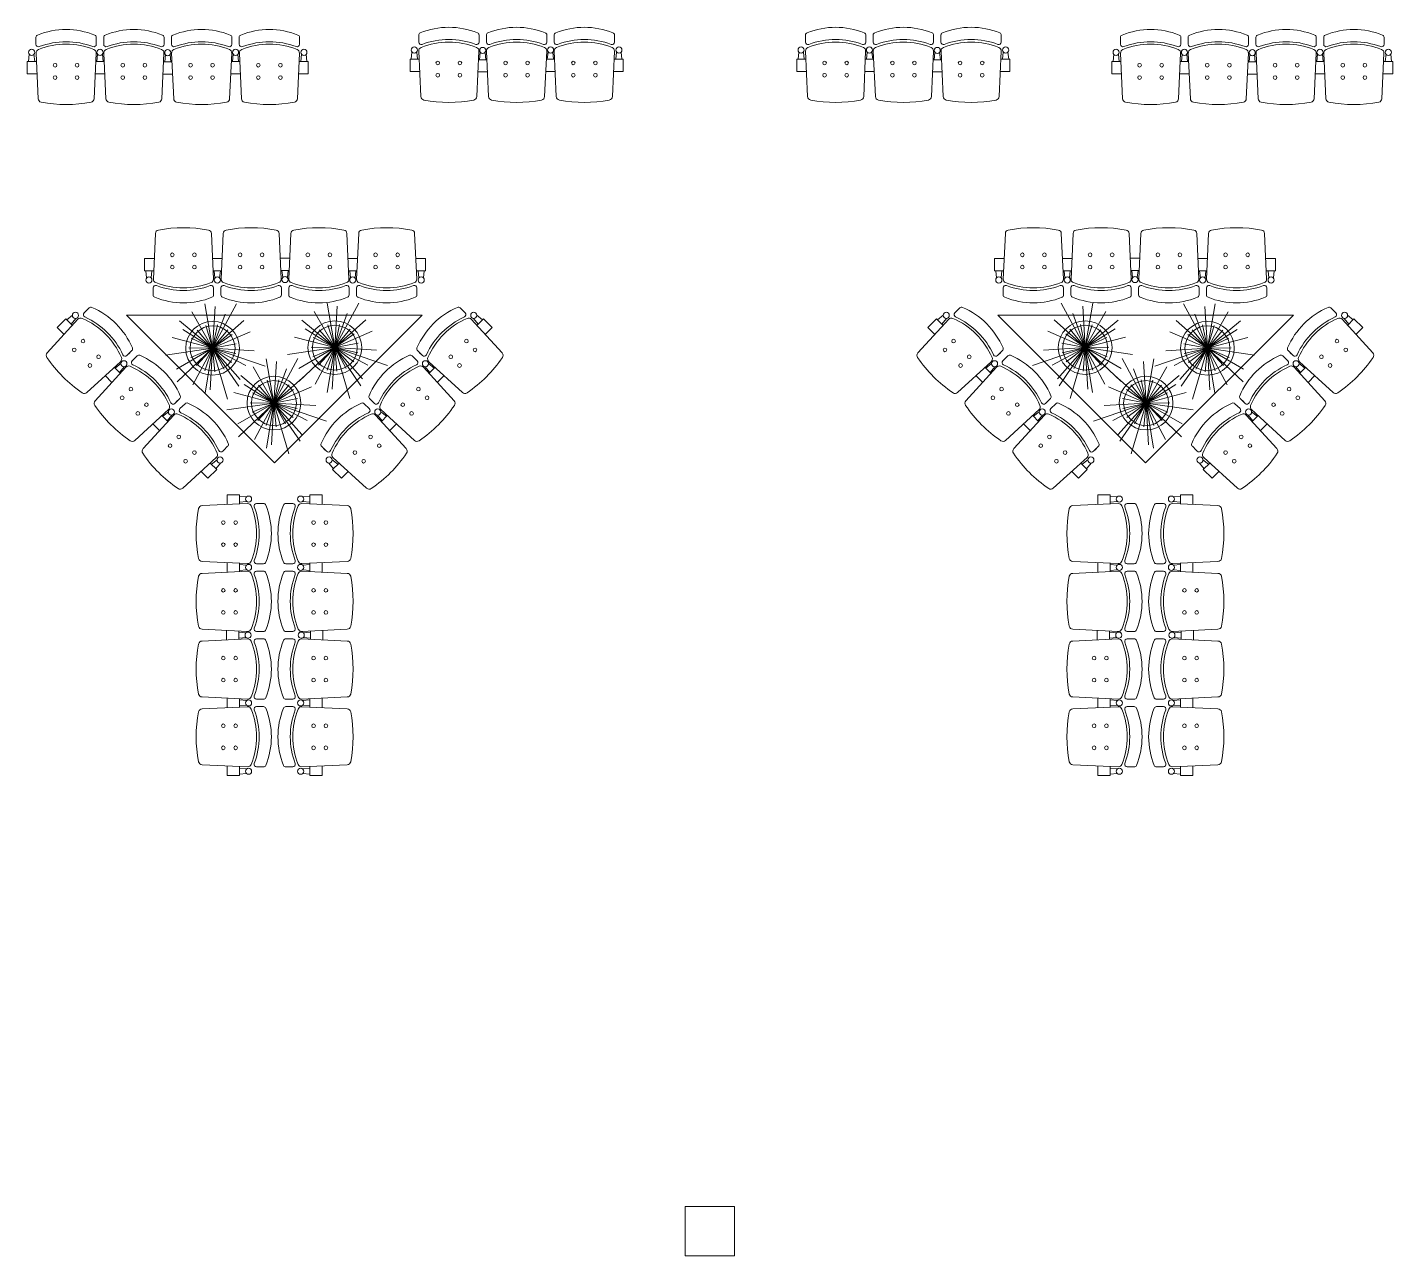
# Model space of a CAD drawing. Header units: millimetres. Extents: x 271.6 to 328, y 132.4 to 193.2.
# Drawn here: x 299.16 to 310.24, y 150.57 to 160.54 of the extents above; entities that cross this region are included whole.
import ezdxf

# ---------------------------------------------------------------- set-up
doc = ezdxf.new("R2010")
doc.units = ezdxf.units.MM
doc.layers.add('ARREDI attrezzature - furniture', color=175, linetype='Continuous', lineweight=9)
doc.layers.add('PILASTRI struttura - structure', color=7, linetype='Continuous', lineweight=13)
doc.layers.add('VERDE giardino - trees garden', color=97, linetype='Continuous', lineweight=13, true_color=0x317e30)

msp = doc.modelspace()

# ---------------------------------------------------------------- linework, layer by layer
at = {"layer": 'ARREDI attrezzature - furniture', "ltscale": 0.7}
for p, q in [((299.156, 160.265), (299.23, 160.265)), ((299.156, 160.265), (299.156, 160.165)), ((299.172, 160.324), (299.166, 160.265)), ((299.21, 160.324), (299.216, 160.265)), ((299.712, 160.265), (299.78, 160.265)), ((299.727, 160.324), (299.721, 160.265)), ((299.765, 160.324), (299.771, 160.265)), ((300.277, 160.321), (300.271, 160.262)), ((300.315, 160.321), (300.321, 160.262)), ((300.812, 160.265), (300.88, 160.265)), ((300.827, 160.324), (300.821, 160.265)), ((300.865, 160.324), (300.871, 160.265)), ((301.436, 160.265), (301.362, 160.265)), ((301.382, 160.324), (301.376, 160.265)), ((301.42, 160.324), (301.426, 160.265)), ((301.436, 160.265), (301.436, 160.165)), ((302.263, 160.283), (302.263, 160.183)), ((302.263, 160.283), (302.337, 160.283)), ((302.278, 160.342), (302.272, 160.283)), ((302.317, 160.342), (302.323, 160.283)), ((302.887, 160.28), (302.819, 160.28)), ((302.833, 160.338), (302.827, 160.28)), ((302.872, 160.338), (302.878, 160.28)), ((303.437, 160.283), (303.369, 160.283)), ((303.383, 160.342), (303.377, 160.283)), ((303.422, 160.342), (303.428, 160.283)), ((303.993, 160.283), (303.919, 160.283)), ((303.938, 160.342), (303.932, 160.283)), ((303.977, 160.342), (303.983, 160.283)), ((303.993, 160.283), (303.993, 160.183)), ((305.402, 160.283), (305.476, 160.283)), ((305.402, 160.283), (305.402, 160.183)), ((305.418, 160.342), (305.412, 160.283)), ((305.456, 160.342), (305.463, 160.283)), ((305.958, 160.283), (306.026, 160.283)), ((305.973, 160.342), (305.967, 160.283)), ((306.011, 160.342), (306.018, 160.283)), ((306.508, 160.28), (306.576, 160.28)), ((306.523, 160.338), (306.517, 160.28)), ((306.561, 160.338), (306.568, 160.28)), ((307.132, 160.283), (307.058, 160.283)), ((307.078, 160.342), (307.072, 160.283)), ((307.116, 160.342), (307.123, 160.283)), ((307.132, 160.283), (307.132, 160.183)), ((307.959, 160.265), (307.959, 160.165)), ((307.959, 160.265), (308.033, 160.265)), ((307.975, 160.324), (307.969, 160.265)), ((308.013, 160.324), (308.019, 160.265)), ((308.583, 160.265), (308.515, 160.265)), ((308.53, 160.324), (308.524, 160.265)), ((308.568, 160.324), (308.574, 160.265)), ((309.08, 160.321), (309.074, 160.262)), ((309.118, 160.321), (309.124, 160.262)), ((309.683, 160.265), (309.615, 160.265)), ((309.63, 160.324), (309.624, 160.265)), ((309.668, 160.324), (309.674, 160.265)), ((310.239, 160.265), (310.165, 160.265)), ((310.185, 160.324), (310.179, 160.265)), ((310.223, 160.324), (310.229, 160.265)), ((310.239, 160.265), (310.239, 160.165)), ((299.156, 160.165), (299.234, 160.165)), ((299.707, 160.165), (299.784, 160.165)), ((300.257, 160.162), (300.334, 160.162)), ((300.262, 160.262), (300.33, 160.262)), ((300.807, 160.165), (300.884, 160.165)), ((301.436, 160.165), (301.357, 160.165)), ((302.263, 160.183), (302.341, 160.183)), ((302.891, 160.18), (302.814, 160.18)), ((303.441, 160.183), (303.364, 160.183)), ((303.993, 160.183), (303.914, 160.183)), ((305.402, 160.183), (305.481, 160.183)), ((305.954, 160.183), (306.031, 160.183)), ((306.504, 160.18), (306.581, 160.18)), ((307.132, 160.183), (307.054, 160.183)), ((307.959, 160.165), (308.038, 160.165)), ((308.588, 160.165), (308.511, 160.165)), ((309.138, 160.162), (309.061, 160.162)), ((309.133, 160.262), (309.065, 160.262)), ((309.688, 160.165), (309.611, 160.165)), ((310.239, 160.165), (310.161, 160.165)), ((300.108, 158.565), (300.108, 158.665)), ((300.108, 158.665), (300.186, 158.665)), ((300.736, 158.665), (300.659, 158.665)), ((301.286, 158.669), (301.209, 158.669)), ((301.836, 158.665), (301.759, 158.665)), ((302.388, 158.665), (302.309, 158.665)), ((302.388, 158.565), (302.388, 158.665)), ((307.007, 158.665), (307.086, 158.665)), ((307.007, 158.565), (307.007, 158.665)), ((307.559, 158.665), (307.636, 158.665)), ((308.109, 158.669), (308.186, 158.669)), ((308.659, 158.665), (308.736, 158.665)), ((309.287, 158.665), (309.209, 158.665)), ((309.287, 158.565), (309.287, 158.665)), ((300.108, 158.565), (300.182, 158.565)), ((300.124, 158.507), (300.118, 158.565)), ((300.162, 158.507), (300.168, 158.565)), ((300.732, 158.565), (300.664, 158.565)), ((300.679, 158.507), (300.673, 158.565)), ((300.717, 158.507), (300.723, 158.565)), ((301.282, 158.569), (301.214, 158.569)), ((301.229, 158.51), (301.223, 158.569)), ((301.267, 158.51), (301.273, 158.569)), ((301.832, 158.565), (301.764, 158.565)), ((301.779, 158.507), (301.773, 158.565)), ((301.817, 158.507), (301.823, 158.565)), ((302.388, 158.565), (302.314, 158.565)), ((302.334, 158.507), (302.328, 158.565)), ((302.372, 158.507), (302.378, 158.565)), ((307.007, 158.565), (307.081, 158.565)), ((307.023, 158.507), (307.017, 158.565)), ((307.061, 158.507), (307.067, 158.565)), ((307.563, 158.565), (307.631, 158.565)), ((307.578, 158.507), (307.572, 158.565)), ((307.616, 158.507), (307.622, 158.565)), ((308.113, 158.569), (308.181, 158.569)), ((308.128, 158.51), (308.122, 158.569)), ((308.166, 158.51), (308.172, 158.569)), ((308.663, 158.565), (308.731, 158.565)), ((308.678, 158.507), (308.672, 158.565)), ((308.716, 158.507), (308.722, 158.565)), ((309.287, 158.565), (309.213, 158.565)), ((309.233, 158.507), (309.227, 158.565)), ((309.271, 158.507), (309.277, 158.565)), ((299.469, 158.174), (299.399, 158.104)), ((299.469, 158.174), (299.522, 158.122)), ((299.522, 158.205), (299.476, 158.167)), ((299.549, 158.178), (299.512, 158.132)), ((302.362, 158.205), (299.962, 158.205)), ((299.962, 158.205), (301.162, 157.005)), ((301.162, 157.005), (302.362, 158.205)), ((302.778, 158.178), (302.815, 158.132)), ((302.805, 158.205), (302.851, 158.167)), ((302.858, 158.174), (302.805, 158.122)), ((302.858, 158.174), (302.928, 158.104)), ((306.537, 158.174), (306.466, 158.104)), ((306.537, 158.174), (306.59, 158.122)), ((306.59, 158.205), (306.544, 158.167)), ((306.617, 158.178), (306.58, 158.132)), ((307.033, 158.205), (309.433, 158.205)), ((308.233, 157.005), (307.033, 158.205)), ((309.433, 158.205), (308.233, 157.005)), ((309.846, 158.178), (309.883, 158.132)), ((309.873, 158.205), (309.919, 158.167)), ((309.925, 158.174), (309.873, 158.122)), ((309.925, 158.174), (309.996, 158.104)), ((299.399, 158.104), (299.454, 158.048)), ((302.928, 158.104), (302.873, 158.048)), ((306.466, 158.104), (306.522, 158.048)), ((309.996, 158.104), (309.941, 158.048)), ((299.863, 157.781), (299.911, 157.733)), ((299.915, 157.812), (299.869, 157.775)), ((299.942, 157.785), (299.904, 157.739)), ((302.386, 157.785), (302.423, 157.739)), ((302.412, 157.812), (302.458, 157.775)), ((302.465, 157.781), (302.417, 157.733)), ((306.93, 157.781), (306.978, 157.733)), ((306.982, 157.812), (306.937, 157.775)), ((307.009, 157.785), (306.972, 157.739)), ((309.453, 157.785), (309.49, 157.739)), ((309.48, 157.812), (309.526, 157.775)), ((309.532, 157.781), (309.484, 157.733)), ((299.789, 157.714), (299.843, 157.659)), ((302.539, 157.714), (302.484, 157.659)), ((306.856, 157.714), (306.911, 157.659)), ((309.606, 157.714), (309.552, 157.659)), ((300.249, 157.39), (300.297, 157.342)), ((300.301, 157.421), (300.255, 157.384)), ((300.328, 157.394), (300.291, 157.348)), ((301.999, 157.394), (302.036, 157.348)), ((302.026, 157.421), (302.072, 157.384)), ((302.078, 157.39), (302.03, 157.342)), ((307.317, 157.39), (307.365, 157.342)), ((307.369, 157.421), (307.323, 157.384)), ((307.396, 157.394), (307.359, 157.348)), ((309.067, 157.394), (309.104, 157.348)), ((309.094, 157.421), (309.14, 157.384)), ((309.146, 157.39), (309.098, 157.342)), ((300.175, 157.322), (300.23, 157.268)), ((302.152, 157.322), (302.098, 157.268)), ((307.243, 157.322), (307.297, 157.268)), ((309.22, 157.322), (309.165, 157.268)), ((300.693, 156.951), (300.622, 156.88)), ((300.693, 156.951), (300.64, 157.003)), ((300.696, 157.031), (300.65, 156.994)), ((300.723, 157.004), (300.686, 156.958)), ((301.604, 157.004), (301.641, 156.958)), ((301.631, 157.031), (301.677, 156.994)), ((301.634, 156.951), (301.687, 157.003)), ((301.634, 156.951), (301.705, 156.88)), ((307.76, 156.951), (307.69, 156.88)), ((307.76, 156.951), (307.708, 157.003)), ((307.764, 157.031), (307.718, 156.994)), ((307.791, 157.004), (307.754, 156.958)), ((308.672, 157.004), (308.709, 156.958)), ((308.699, 157.031), (308.745, 156.994)), ((308.702, 156.951), (308.755, 157.003)), ((308.702, 156.951), (308.773, 156.88)), ((300.622, 156.88), (300.567, 156.936)), ((301.705, 156.88), (301.761, 156.936)), ((307.69, 156.88), (307.634, 156.936)), ((308.773, 156.88), (308.828, 156.936)), ((300.877, 156.746), (300.777, 156.746)), ((300.777, 156.746), (300.777, 156.667)), ((300.877, 156.746), (300.877, 156.672)), ((300.936, 156.73), (300.877, 156.736)), ((301.392, 156.73), (301.45, 156.736)), ((301.45, 156.746), (301.55, 156.746)), ((301.45, 156.746), (301.45, 156.672)), ((301.55, 156.746), (301.55, 156.667)), ((307.945, 156.746), (307.845, 156.746)), ((307.845, 156.746), (307.845, 156.667)), ((307.945, 156.746), (307.945, 156.672)), ((308.003, 156.73), (307.945, 156.736)), ((308.459, 156.73), (308.518, 156.736)), ((308.518, 156.746), (308.618, 156.746)), ((308.518, 156.746), (308.518, 156.672)), ((308.618, 156.746), (308.618, 156.667)), ((300.936, 156.692), (300.877, 156.686)), ((301.392, 156.692), (301.45, 156.686)), ((308.003, 156.692), (307.945, 156.686)), ((308.459, 156.692), (308.518, 156.686)), ((300.777, 156.117), (300.777, 156.194)), ((300.877, 156.122), (300.877, 156.19)), ((300.936, 156.175), (300.877, 156.181)), ((301.392, 156.175), (301.45, 156.181)), ((301.45, 156.122), (301.45, 156.19)), ((301.55, 156.117), (301.55, 156.194)), ((307.845, 156.117), (307.845, 156.194)), ((307.945, 156.122), (307.945, 156.19)), ((308.003, 156.175), (307.945, 156.181)), ((308.459, 156.175), (308.518, 156.181)), ((308.518, 156.122), (308.518, 156.19)), ((308.618, 156.117), (308.618, 156.194)), ((300.936, 156.137), (300.877, 156.131)), ((301.392, 156.137), (301.45, 156.131)), ((308.003, 156.137), (307.945, 156.131)), ((308.459, 156.137), (308.518, 156.131)), ((300.773, 155.567), (300.773, 155.644)), ((300.873, 155.572), (300.873, 155.64)), ((300.932, 155.625), (300.873, 155.631)), ((301.395, 155.625), (301.454, 155.631)), ((301.454, 155.572), (301.454, 155.64)), ((301.554, 155.567), (301.554, 155.644)), ((307.841, 155.567), (307.841, 155.644)), ((307.941, 155.572), (307.941, 155.64)), ((308, 155.625), (307.941, 155.631)), ((308.463, 155.625), (308.522, 155.631)), ((308.522, 155.572), (308.522, 155.64)), ((308.622, 155.567), (308.622, 155.644)), ((300.932, 155.587), (300.873, 155.581)), ((301.395, 155.587), (301.454, 155.581)), ((308, 155.587), (307.941, 155.581)), ((308.463, 155.587), (308.522, 155.581)), ((300.777, 155.017), (300.777, 155.094)), ((300.877, 155.022), (300.877, 155.09)), ((300.936, 155.075), (300.877, 155.081)), ((301.392, 155.075), (301.45, 155.081)), ((301.45, 155.022), (301.45, 155.09)), ((301.55, 155.017), (301.55, 155.094)), ((307.845, 155.017), (307.845, 155.094)), ((307.945, 155.022), (307.945, 155.09)), ((308.003, 155.075), (307.945, 155.081)), ((308.459, 155.075), (308.518, 155.081)), ((308.518, 155.022), (308.518, 155.09)), ((308.618, 155.017), (308.618, 155.094)), ((300.936, 155.037), (300.877, 155.031)), ((301.392, 155.037), (301.45, 155.031)), ((308.003, 155.037), (307.945, 155.031)), ((308.459, 155.037), (308.518, 155.031)), ((300.777, 154.466), (300.777, 154.544)), ((300.877, 154.466), (300.877, 154.54)), ((300.936, 154.52), (300.877, 154.526)), ((301.392, 154.52), (301.45, 154.526)), ((301.45, 154.466), (301.45, 154.54)), ((301.55, 154.466), (301.55, 154.544)), ((307.845, 154.466), (307.845, 154.544)), ((307.945, 154.466), (307.945, 154.54)), ((308.003, 154.52), (307.945, 154.526)), ((308.459, 154.52), (308.518, 154.526)), ((308.518, 154.466), (308.518, 154.54)), ((308.618, 154.466), (308.618, 154.544)), ((300.877, 154.466), (300.777, 154.466)), ((300.936, 154.482), (300.877, 154.476)), ((301.392, 154.482), (301.45, 154.476)), ((301.45, 154.466), (301.55, 154.466)), ((307.945, 154.466), (307.845, 154.466)), ((308.003, 154.482), (307.945, 154.476)), ((308.459, 154.482), (308.518, 154.476)), ((308.518, 154.466), (308.618, 154.466))]:
    msp.add_line(p, q, dxfattribs=at)
for points in [[(299.716, 160.437), (299.716, 160.405, -0.522832), (299.689, 160.386, 0.18), (299.253, 160.386, -0.522832), (299.226, 160.405), (299.226, 160.462, -0.306573), (299.238, 160.48, -0.192782), (299.703, 160.48, -0.306573), (299.716, 160.462), (299.716, 160.419)], [(300.266, 160.437), (300.266, 160.405, -0.522832), (300.239, 160.386, 0.18), (299.803, 160.386, -0.522832), (299.776, 160.405), (299.776, 160.462, -0.306573), (299.788, 160.48, -0.192782), (300.253, 160.48, -0.306573), (300.266, 160.462), (300.266, 160.419)], [(300.816, 160.437), (300.816, 160.405, -0.522832), (300.789, 160.386, 0.18), (300.353, 160.386, -0.522832), (300.326, 160.405), (300.326, 160.462, -0.306573), (300.338, 160.48, -0.192782), (300.803, 160.48, -0.306573), (300.816, 160.462), (300.816, 160.419)], [(301.366, 160.437), (301.366, 160.405, -0.522832), (301.339, 160.386, 0.18), (300.903, 160.386, -0.522832), (300.876, 160.405), (300.876, 160.462, -0.306573), (300.888, 160.48, -0.192782), (301.353, 160.48, -0.306573), (301.366, 160.462), (301.366, 160.419)], [(302.333, 160.455), (302.333, 160.422, 0.522832), (302.36, 160.404, -0.18), (302.796, 160.404, 0.522832), (302.823, 160.422), (302.823, 160.48, 0.306573), (302.81, 160.498, 0.192782), (302.345, 160.498, 0.306573), (302.333, 160.48), (302.333, 160.437)], [(302.883, 160.455), (302.883, 160.422, 0.522832), (302.91, 160.404, -0.18), (303.346, 160.404, 0.522832), (303.373, 160.422), (303.373, 160.48, 0.306573), (303.36, 160.498, 0.192782), (302.895, 160.498, 0.306573), (302.883, 160.48), (302.883, 160.437)], [(303.433, 160.455), (303.433, 160.422, 0.522832), (303.46, 160.404, -0.18), (303.896, 160.404, 0.522832), (303.923, 160.422), (303.923, 160.48, 0.306573), (303.91, 160.498, 0.192782), (303.445, 160.498, 0.306573), (303.433, 160.48), (303.433, 160.437)], [(305.962, 160.455), (305.962, 160.422, -0.522832), (305.935, 160.404, 0.18), (305.499, 160.404, -0.522832), (305.472, 160.422), (305.472, 160.48, -0.306573), (305.485, 160.498, -0.192782), (305.95, 160.498, -0.306573), (305.962, 160.48), (305.962, 160.437)], [(306.512, 160.455), (306.512, 160.422, -0.522832), (306.485, 160.404, 0.18), (306.049, 160.404, -0.522832), (306.022, 160.422), (306.022, 160.48, -0.306573), (306.035, 160.498, -0.192782), (306.5, 160.498, -0.306573), (306.512, 160.48), (306.512, 160.437)], [(307.062, 160.455), (307.062, 160.422, -0.522832), (307.035, 160.404, 0.18), (306.599, 160.404, -0.522832), (306.572, 160.422), (306.572, 160.48, -0.306573), (306.585, 160.498, -0.192782), (307.05, 160.498, -0.306573), (307.062, 160.48), (307.062, 160.437)], [(308.029, 160.437), (308.029, 160.405, 0.522832), (308.056, 160.386, -0.18), (308.492, 160.386, 0.522832), (308.519, 160.405), (308.519, 160.462, 0.306573), (308.507, 160.48, 0.192782), (308.042, 160.48, 0.306573), (308.029, 160.462), (308.029, 160.419)], [(308.579, 160.437), (308.579, 160.405, 0.522832), (308.606, 160.386, -0.18), (309.042, 160.386, 0.522832), (309.069, 160.405), (309.069, 160.462, 0.306573), (309.057, 160.48, 0.192782), (308.592, 160.48, 0.306573), (308.579, 160.462), (308.579, 160.419)], [(309.129, 160.437), (309.129, 160.405, 0.522832), (309.156, 160.386, -0.18), (309.592, 160.386, 0.522832), (309.619, 160.405), (309.619, 160.462, 0.306573), (309.607, 160.48, 0.192782), (309.142, 160.48, 0.306573), (309.129, 160.462), (309.129, 160.419)], [(309.679, 160.437), (309.679, 160.405, 0.522832), (309.706, 160.386, -0.18), (310.142, 160.386, 0.522832), (310.169, 160.405), (310.169, 160.462, 0.306573), (310.157, 160.48, 0.192782), (309.692, 160.48, 0.306573), (309.679, 160.462), (309.679, 160.419)], [(300.178, 158.394), (300.178, 158.426, -0.522832), (300.205, 158.445, 0.18), (300.641, 158.445, -0.522832), (300.668, 158.426), (300.668, 158.369, -0.306573), (300.655, 158.35, -0.192782), (300.19, 158.35, -0.306573), (300.178, 158.369), (300.178, 158.412)], [(300.728, 158.394), (300.728, 158.426, -0.522832), (300.755, 158.445, 0.18), (301.191, 158.445, -0.522832), (301.218, 158.426), (301.218, 158.369, -0.306573), (301.205, 158.35, -0.192782), (300.74, 158.35, -0.306573), (300.728, 158.369), (300.728, 158.412)], [(301.278, 158.394), (301.278, 158.426, -0.522832), (301.305, 158.445, 0.18), (301.741, 158.445, -0.522832), (301.768, 158.426), (301.768, 158.369, -0.306573), (301.755, 158.35, -0.192782), (301.29, 158.35, -0.306573), (301.278, 158.369), (301.278, 158.412)], [(301.828, 158.394), (301.828, 158.426, -0.522832), (301.855, 158.445, 0.18), (302.291, 158.445, -0.522832), (302.318, 158.426), (302.318, 158.369, -0.306573), (302.305, 158.35, -0.192782), (301.84, 158.35, -0.306573), (301.828, 158.369), (301.828, 158.412)], [(307.567, 158.394), (307.567, 158.426, 0.522832), (307.54, 158.445, -0.18), (307.104, 158.445, 0.522832), (307.077, 158.426), (307.077, 158.369, 0.306573), (307.09, 158.35, 0.192782), (307.555, 158.35, 0.306573), (307.567, 158.369), (307.567, 158.412)], [(308.117, 158.394), (308.117, 158.426, 0.522832), (308.09, 158.445, -0.18), (307.654, 158.445, 0.522832), (307.627, 158.426), (307.627, 158.369, 0.306573), (307.64, 158.35, 0.192782), (308.105, 158.35, 0.306573), (308.117, 158.369), (308.117, 158.412)], [(308.667, 158.394), (308.667, 158.426, 0.522832), (308.64, 158.445, -0.18), (308.204, 158.445, 0.522832), (308.177, 158.426), (308.177, 158.369, 0.306573), (308.19, 158.35, 0.192782), (308.655, 158.35, 0.306573), (308.667, 158.369), (308.667, 158.412)], [(309.217, 158.394), (309.217, 158.426, 0.522832), (309.19, 158.445, -0.18), (308.754, 158.445, 0.522832), (308.727, 158.426), (308.727, 158.369, 0.306573), (308.74, 158.35, 0.192782), (309.205, 158.35, 0.306573), (309.217, 158.369), (309.217, 158.412)], [(299.987, 157.9), (299.964, 157.877, -0.522832), (299.932, 157.883, 0.18), (299.623, 158.191, -0.522832), (299.618, 158.223), (299.658, 158.264, -0.306573), (299.68, 158.268, -0.192782), (300.009, 157.939, -0.306573), (300.005, 157.917), (299.974, 157.887)], [(302.34, 157.9), (302.363, 157.877, 0.522832), (302.395, 157.883, -0.18), (302.704, 158.191, 0.522832), (302.71, 158.223), (302.669, 158.264, 0.306573), (302.647, 158.268, 0.192782), (302.319, 157.939, 0.306573), (302.323, 157.917), (302.353, 157.887)], [(307.055, 157.9), (307.032, 157.877, -0.522832), (306.999, 157.883, 0.18), (306.691, 158.191, -0.522832), (306.685, 158.223), (306.726, 158.264, -0.306573), (306.748, 158.268, -0.192782), (307.076, 157.939, -0.306573), (307.072, 157.917), (307.042, 157.887)], [(309.408, 157.9), (309.431, 157.877, 0.522832), (309.463, 157.883, -0.18), (309.772, 158.191, 0.522832), (309.777, 158.223), (309.737, 158.264, 0.306573), (309.715, 158.268, 0.192782), (309.386, 157.939, 0.306573), (309.39, 157.917), (309.421, 157.887)], [(300.376, 157.511), (300.353, 157.488, -0.522832), (300.321, 157.494, 0.18), (300.012, 157.802, -0.522832), (300.007, 157.835), (300.047, 157.875, -0.306573), (300.069, 157.879, -0.192782), (300.398, 157.55, -0.306573), (300.393, 157.528), (300.363, 157.498)], [(301.951, 157.511), (301.974, 157.488, 0.522832), (302.007, 157.494, -0.18), (302.315, 157.802, 0.522832), (302.321, 157.835), (302.28, 157.875, 0.306573), (302.258, 157.879, 0.192782), (301.93, 157.55, 0.306573), (301.934, 157.528), (301.964, 157.498)], [(307.444, 157.511), (307.421, 157.488, -0.522832), (307.388, 157.494, 0.18), (307.08, 157.802, -0.522832), (307.074, 157.835), (307.115, 157.875, -0.306573), (307.137, 157.879, -0.192782), (307.465, 157.55, -0.306573), (307.461, 157.528), (307.431, 157.498)], [(309.019, 157.511), (309.042, 157.488, 0.522832), (309.074, 157.494, -0.18), (309.383, 157.802, 0.522832), (309.388, 157.835), (309.348, 157.875, 0.306573), (309.326, 157.879, 0.192782), (308.997, 157.55, 0.306573), (309.002, 157.528), (309.032, 157.498)], [(300.765, 157.122), (300.742, 157.099, -0.522832), (300.71, 157.105, 0.18), (300.401, 157.413, -0.522832), (300.395, 157.446), (300.436, 157.486, -0.306573), (300.458, 157.49, -0.192782), (300.787, 157.162, -0.306573), (300.782, 157.14), (300.752, 157.109)], [(301.563, 157.122), (301.585, 157.099, 0.522832), (301.618, 157.105, -0.18), (301.926, 157.413, 0.522832), (301.932, 157.446), (301.891, 157.486, 0.306573), (301.869, 157.49, 0.192782), (301.541, 157.162, 0.306573), (301.545, 157.14), (301.575, 157.109)], [(307.832, 157.122), (307.81, 157.099, -0.522832), (307.777, 157.105, 0.18), (307.469, 157.413, -0.522832), (307.463, 157.446), (307.504, 157.486, -0.306573), (307.526, 157.49, -0.192782), (307.854, 157.162, -0.306573), (307.85, 157.14), (307.82, 157.109)], [(308.63, 157.122), (308.653, 157.099, 0.522832), (308.685, 157.105, -0.18), (308.994, 157.413, 0.522832), (309, 157.446), (308.959, 157.486, 0.306573), (308.937, 157.49, 0.192782), (308.608, 157.162, 0.306573), (308.613, 157.14), (308.643, 157.109)], [(301.049, 156.676), (301.016, 156.676, 0.522832), (300.998, 156.649, -0.18), (300.998, 156.213, 0.522832), (301.016, 156.186), (301.073, 156.186, 0.306573), (301.092, 156.198, 0.192782), (301.092, 156.663, 0.306573), (301.073, 156.676), (301.031, 156.676)], [(301.279, 156.676), (301.311, 156.676, -0.522832), (301.33, 156.649, 0.18), (301.33, 156.213, -0.522832), (301.311, 156.186), (301.254, 156.186, -0.306573), (301.235, 156.198, -0.192782), (301.235, 156.663, -0.306573), (301.254, 156.676), (301.297, 156.676)], [(308.116, 156.676), (308.084, 156.676, 0.522832), (308.065, 156.649, -0.18), (308.065, 156.213, 0.522832), (308.084, 156.186), (308.141, 156.186, 0.306573), (308.16, 156.198, 0.192782), (308.16, 156.663, 0.306573), (308.141, 156.676), (308.098, 156.676)], [(308.346, 156.676), (308.379, 156.676, -0.522832), (308.397, 156.649, 0.18), (308.397, 156.213, -0.522832), (308.379, 156.186), (308.321, 156.186, -0.306573), (308.303, 156.198, -0.192782), (308.303, 156.663, -0.306573), (308.321, 156.676), (308.364, 156.676)], [(301.049, 156.126), (301.016, 156.126, 0.522832), (300.998, 156.099, -0.18), (300.998, 155.663, 0.522832), (301.016, 155.636), (301.073, 155.636, 0.306573), (301.092, 155.648, 0.192782), (301.092, 156.113, 0.306573), (301.073, 156.126), (301.031, 156.126)], [(301.279, 156.126), (301.311, 156.126, -0.522832), (301.33, 156.099, 0.18), (301.33, 155.663, -0.522832), (301.311, 155.636), (301.254, 155.636, -0.306573), (301.235, 155.648, -0.192782), (301.235, 156.113, -0.306573), (301.254, 156.126), (301.297, 156.126)], [(308.116, 156.126), (308.084, 156.126, 0.522832), (308.065, 156.099, -0.18), (308.065, 155.663, 0.522832), (308.084, 155.636), (308.141, 155.636, 0.306573), (308.16, 155.648, 0.192782), (308.16, 156.113, 0.306573), (308.141, 156.126), (308.098, 156.126)], [(308.346, 156.126), (308.379, 156.126, -0.522832), (308.397, 156.099, 0.18), (308.397, 155.663, -0.522832), (308.379, 155.636), (308.321, 155.636, -0.306573), (308.303, 155.648, -0.192782), (308.303, 156.113, -0.306573), (308.321, 156.126), (308.364, 156.126)], [(301.049, 155.576), (301.016, 155.576, 0.522832), (300.998, 155.549, -0.18), (300.998, 155.113, 0.522832), (301.016, 155.086), (301.073, 155.086, 0.306573), (301.092, 155.098, 0.192782), (301.092, 155.563, 0.306573), (301.073, 155.576), (301.031, 155.576)], [(301.279, 155.576), (301.311, 155.576, -0.522832), (301.33, 155.549, 0.18), (301.33, 155.113, -0.522832), (301.311, 155.086), (301.254, 155.086, -0.306573), (301.235, 155.098, -0.192782), (301.235, 155.563, -0.306573), (301.254, 155.576), (301.297, 155.576)], [(308.116, 155.576), (308.084, 155.576, 0.522832), (308.065, 155.549, -0.18), (308.065, 155.113, 0.522832), (308.084, 155.086), (308.141, 155.086, 0.306573), (308.16, 155.098, 0.192782), (308.16, 155.563, 0.306573), (308.141, 155.576), (308.098, 155.576)], [(308.346, 155.576), (308.379, 155.576, -0.522832), (308.397, 155.549, 0.18), (308.397, 155.113, -0.522832), (308.379, 155.086), (308.321, 155.086, -0.306573), (308.303, 155.098, -0.192782), (308.303, 155.563, -0.306573), (308.321, 155.576), (308.364, 155.576)], [(301.049, 155.026), (301.016, 155.026, 0.522832), (300.998, 154.999, -0.18), (300.998, 154.563, 0.522832), (301.016, 154.536), (301.073, 154.536, 0.306573), (301.092, 154.548, 0.192782), (301.092, 155.013, 0.306573), (301.073, 155.026), (301.031, 155.026)], [(301.279, 155.026), (301.311, 155.026, -0.522832), (301.33, 154.999, 0.18), (301.33, 154.563, -0.522832), (301.311, 154.536), (301.254, 154.536, -0.306573), (301.235, 154.548, -0.192782), (301.235, 155.013, -0.306573), (301.254, 155.026), (301.297, 155.026)], [(308.116, 155.026), (308.084, 155.026, 0.522832), (308.065, 154.999, -0.18), (308.065, 154.563, 0.522832), (308.084, 154.536), (308.141, 154.536, 0.306573), (308.16, 154.548, 0.192782), (308.16, 155.013, 0.306573), (308.141, 155.026), (308.098, 155.026)], [(308.346, 155.026), (308.379, 155.026, -0.522832), (308.397, 154.999, 0.18), (308.397, 154.563, -0.522832), (308.379, 154.536), (308.321, 154.536, -0.306573), (308.303, 154.548, -0.192782), (308.303, 155.013, -0.306573), (308.321, 155.026), (308.364, 155.026)]]:
    msp.add_lwpolyline(points, format="xyb", dxfattribs=at)
for points in [[(299.244, 159.963, 0.346546), (299.268, 159.935, 0.095695), (299.674, 159.935, 0.346546), (299.698, 159.963), (299.715, 160.333, 0.318973), (299.696, 160.362, 0.193005), (299.246, 160.362, 0.318973), (299.227, 160.333)], [(299.794, 159.963, 0.346546), (299.818, 159.935, 0.095695), (300.224, 159.935, 0.346546), (300.248, 159.963), (300.265, 160.333, 0.318973), (300.246, 160.362, 0.193005), (299.796, 160.362, 0.318973), (299.777, 160.333)], [(300.344, 159.963, 0.346546), (300.368, 159.935, 0.095695), (300.774, 159.935, 0.346546), (300.798, 159.963), (300.815, 160.333, 0.318973), (300.796, 160.362, 0.193005), (300.346, 160.362, 0.318973), (300.327, 160.333)], [(300.894, 159.963, 0.346546), (300.918, 159.935, 0.095695), (301.324, 159.935, 0.346546), (301.348, 159.963), (301.365, 160.333, 0.318973), (301.346, 160.362, 0.193005), (300.896, 160.362, 0.318973), (300.877, 160.333)], [(302.805, 159.98, -0.346546), (302.78, 159.952, -0.095695), (302.375, 159.952, -0.346546), (302.35, 159.98), (302.333, 160.35, -0.318973), (302.352, 160.379, -0.193005), (302.803, 160.379, -0.318973), (302.822, 160.35)], [(303.355, 159.98, -0.346546), (303.33, 159.952, -0.095695), (302.925, 159.952, -0.346546), (302.9, 159.98), (302.883, 160.35, -0.318973), (302.902, 160.379, -0.193005), (303.353, 160.379, -0.318973), (303.372, 160.35)], [(303.905, 159.98, -0.346546), (303.88, 159.952, -0.095695), (303.475, 159.952, -0.346546), (303.45, 159.98), (303.433, 160.35, -0.318973), (303.452, 160.379, -0.193005), (303.903, 160.379, -0.318973), (303.922, 160.35)], [(305.49, 159.98, 0.346546), (305.515, 159.952, 0.095695), (305.92, 159.952, 0.346546), (305.945, 159.98), (305.961, 160.35, 0.318973), (305.943, 160.379, 0.193005), (305.492, 160.379, 0.318973), (305.473, 160.35)], [(306.04, 159.98, 0.346546), (306.065, 159.952, 0.095695), (306.47, 159.952, 0.346546), (306.495, 159.98), (306.511, 160.35, 0.318973), (306.493, 160.379, 0.193005), (306.042, 160.379, 0.318973), (306.023, 160.35)], [(306.59, 159.98, 0.346546), (306.615, 159.952, 0.095695), (307.02, 159.952, 0.346546), (307.045, 159.98), (307.061, 160.35, 0.318973), (307.043, 160.379, 0.193005), (306.592, 160.379, 0.318973), (306.573, 160.35)], [(308.501, 159.963, -0.346546), (308.477, 159.935, -0.095695), (308.071, 159.935, -0.346546), (308.047, 159.963), (308.03, 160.333, -0.318973), (308.049, 160.362, -0.193005), (308.499, 160.362, -0.318973), (308.518, 160.333)], [(309.051, 159.963, -0.346546), (309.027, 159.935, -0.095695), (308.621, 159.935, -0.346546), (308.597, 159.963), (308.58, 160.333, -0.318973), (308.599, 160.362, -0.193005), (309.049, 160.362, -0.318973), (309.068, 160.333)], [(309.601, 159.963, -0.346546), (309.577, 159.935, -0.095695), (309.171, 159.935, -0.346546), (309.147, 159.963), (309.13, 160.333, -0.318973), (309.149, 160.362, -0.193005), (309.599, 160.362, -0.318973), (309.618, 160.333)], [(310.151, 159.963, -0.346546), (310.127, 159.935, -0.095695), (309.721, 159.935, -0.346546), (309.697, 159.963), (309.68, 160.333, -0.318973), (309.699, 160.362, -0.193005), (310.149, 160.362, -0.318973), (310.168, 160.333)], [(300.65, 158.868, 0.346546), (300.626, 158.896, 0.095695), (300.22, 158.896, 0.346546), (300.196, 158.868), (300.179, 158.498, 0.318973), (300.198, 158.469, 0.193005), (300.648, 158.469, 0.318973), (300.667, 158.498)], [(301.2, 158.868, 0.346546), (301.176, 158.896, 0.095695), (300.77, 158.896, 0.346546), (300.746, 158.868), (300.729, 158.498, 0.318973), (300.748, 158.469, 0.193005), (301.198, 158.469, 0.318973), (301.217, 158.498)], [(301.75, 158.868, 0.346546), (301.726, 158.896, 0.095695), (301.32, 158.896, 0.346546), (301.296, 158.868), (301.279, 158.498, 0.318973), (301.298, 158.469, 0.193005), (301.748, 158.469, 0.318973), (301.767, 158.498)], [(302.3, 158.868, 0.346546), (302.276, 158.896, 0.095695), (301.87, 158.896, 0.346546), (301.846, 158.868), (301.829, 158.498, 0.318973), (301.848, 158.469, 0.193005), (302.298, 158.469, 0.318973), (302.317, 158.498)], [(307.095, 158.868, -0.346546), (307.119, 158.896, -0.095695), (307.525, 158.896, -0.346546), (307.549, 158.868), (307.566, 158.498, -0.318973), (307.547, 158.469, -0.193005), (307.097, 158.469, -0.318973), (307.078, 158.498)], [(307.645, 158.868, -0.346546), (307.669, 158.896, -0.095695), (308.075, 158.896, -0.346546), (308.099, 158.868), (308.116, 158.498, -0.318973), (308.097, 158.469, -0.193005), (307.647, 158.469, -0.318973), (307.628, 158.498)], [(308.195, 158.868, -0.346546), (308.219, 158.896, -0.095695), (308.625, 158.896, -0.346546), (308.649, 158.868), (308.666, 158.498, -0.318973), (308.647, 158.469, -0.193005), (308.197, 158.469, -0.318973), (308.178, 158.498)], [(308.745, 158.868, -0.346546), (308.769, 158.896, -0.095695), (309.175, 158.896, -0.346546), (309.199, 158.868), (309.216, 158.498, -0.318973), (309.197, 158.469, -0.193005), (308.747, 158.469, -0.318973), (308.728, 158.498)], [(299.318, 157.898, 0.346546), (299.315, 157.861, 0.095695), (299.602, 157.574, 0.346546), (299.639, 157.577), (299.912, 157.827, 0.318973), (299.92, 157.861, 0.193005), (299.601, 158.179, 0.318973), (299.567, 158.172)], [(303.01, 157.898, -0.346546), (303.012, 157.861, -0.095695), (302.725, 157.574, -0.346546), (302.688, 157.577), (302.415, 157.827, -0.318973), (302.408, 157.861, -0.193005), (302.726, 158.179, -0.318973), (302.76, 158.172)], [(306.385, 157.898, 0.346546), (306.383, 157.861, 0.095695), (306.67, 157.574, 0.346546), (306.707, 157.577), (306.98, 157.827, 0.318973), (306.987, 157.861, 0.193005), (306.669, 158.179, 0.318973), (306.635, 158.172)], [(310.077, 157.898, -0.346546), (310.08, 157.861, -0.095695), (309.793, 157.574, -0.346546), (309.756, 157.577), (309.483, 157.827, -0.318973), (309.475, 157.861, -0.193005), (309.794, 158.179, -0.318973), (309.828, 158.172)], [(299.707, 157.509, 0.346546), (299.704, 157.472, 0.095695), (299.991, 157.185, 0.346546), (300.028, 157.188), (300.301, 157.438, 0.318973), (300.309, 157.472, 0.193005), (299.99, 157.79, 0.318973), (299.956, 157.783)], [(302.621, 157.509, -0.346546), (302.623, 157.472, -0.095695), (302.336, 157.185, -0.346546), (302.299, 157.188), (302.026, 157.438, -0.318973), (302.019, 157.472, -0.193005), (302.337, 157.79, -0.318973), (302.371, 157.783)], [(306.774, 157.509, 0.346546), (306.772, 157.472, 0.095695), (307.059, 157.185, 0.346546), (307.096, 157.188), (307.369, 157.438, 0.318973), (307.376, 157.472, 0.193005), (307.058, 157.79, 0.318973), (307.024, 157.783)], [(309.688, 157.509, -0.346546), (309.691, 157.472, -0.095695), (309.404, 157.185, -0.346546), (309.367, 157.188), (309.094, 157.438, -0.318973), (309.086, 157.472, -0.193005), (309.405, 157.79, -0.318973), (309.439, 157.783)], [(300.096, 157.121, 0.346546), (300.093, 157.083, 0.095695), (300.38, 156.797, 0.346546), (300.417, 156.799), (300.69, 157.049, 0.318973), (300.698, 157.083, 0.193005), (300.379, 157.401, 0.318973), (300.345, 157.394)], [(302.232, 157.121, -0.346546), (302.234, 157.083, -0.095695), (301.948, 156.797, -0.346546), (301.91, 156.799), (301.637, 157.049, -0.318973), (301.63, 157.083, -0.193005), (301.948, 157.401, -0.318973), (301.982, 157.394)], [(307.163, 157.121, 0.346546), (307.161, 157.083, 0.095695), (307.447, 156.797, 0.346546), (307.484, 156.799), (307.758, 157.049, 0.318973), (307.765, 157.083, 0.193005), (307.447, 157.401, 0.318973), (307.413, 157.394)], [(309.299, 157.121, -0.346546), (309.302, 157.083, -0.095695), (309.015, 156.797, -0.346546), (308.978, 156.799), (308.705, 157.049, -0.318973), (308.697, 157.083, -0.193005), (309.016, 157.401, -0.318973), (309.05, 157.394)], [(300.574, 156.204, -0.346546), (300.546, 156.228, -0.095695), (300.546, 156.634, -0.346546), (300.574, 156.658), (300.944, 156.675, -0.318973), (300.973, 156.656, -0.193005), (300.973, 156.206, -0.318973), (300.944, 156.187)], [(301.753, 156.204, 0.346546), (301.781, 156.228, 0.095695), (301.781, 156.634, 0.346546), (301.753, 156.658), (301.383, 156.675, 0.318973), (301.354, 156.656, 0.193005), (301.354, 156.206, 0.318973), (301.383, 156.187)], [(307.642, 156.204, -0.346546), (307.614, 156.228, -0.095695), (307.614, 156.634, -0.346546), (307.642, 156.658), (308.012, 156.675, -0.318973), (308.041, 156.656, -0.193005), (308.041, 156.206, -0.318973), (308.012, 156.187)], [(308.821, 156.204, 0.346546), (308.849, 156.228, 0.095695), (308.849, 156.634, 0.346546), (308.821, 156.658), (308.451, 156.675, 0.318973), (308.422, 156.656, 0.193005), (308.422, 156.206, 0.318973), (308.451, 156.187)], [(300.574, 155.654, -0.346546), (300.546, 155.678, -0.095695), (300.546, 156.084, -0.346546), (300.574, 156.108), (300.944, 156.125, -0.318973), (300.973, 156.106, -0.193005), (300.973, 155.656, -0.318973), (300.944, 155.637)], [(301.753, 155.654, 0.346546), (301.781, 155.678, 0.095695), (301.781, 156.084, 0.346546), (301.753, 156.108), (301.383, 156.125, 0.318973), (301.354, 156.106, 0.193005), (301.354, 155.656, 0.318973), (301.383, 155.637)], [(307.642, 155.654, -0.346546), (307.614, 155.678, -0.095695), (307.614, 156.084, -0.346546), (307.642, 156.108), (308.012, 156.125, -0.318973), (308.041, 156.106, -0.193005), (308.041, 155.656, -0.318973), (308.012, 155.637)], [(308.821, 155.654, 0.346546), (308.849, 155.678, 0.095695), (308.849, 156.084, 0.346546), (308.821, 156.108), (308.451, 156.125, 0.318973), (308.422, 156.106, 0.193005), (308.422, 155.656, 0.318973), (308.451, 155.637)], [(300.574, 155.104, -0.346546), (300.546, 155.128, -0.095695), (300.546, 155.534, -0.346546), (300.574, 155.558), (300.944, 155.575, -0.318973), (300.973, 155.556, -0.193005), (300.973, 155.106, -0.318973), (300.944, 155.087)], [(301.753, 155.104, 0.346546), (301.781, 155.128, 0.095695), (301.781, 155.534, 0.346546), (301.753, 155.558), (301.383, 155.575, 0.318973), (301.354, 155.556, 0.193005), (301.354, 155.106, 0.318973), (301.383, 155.087)], [(307.642, 155.104, -0.346546), (307.614, 155.128, -0.095695), (307.614, 155.534, -0.346546), (307.642, 155.558), (308.012, 155.575, -0.318973), (308.041, 155.556, -0.193005), (308.041, 155.106, -0.318973), (308.012, 155.087)], [(308.821, 155.104, 0.346546), (308.849, 155.128, 0.095695), (308.849, 155.534, 0.346546), (308.821, 155.558), (308.451, 155.575, 0.318973), (308.422, 155.556, 0.193005), (308.422, 155.106, 0.318973), (308.451, 155.087)], [(300.574, 154.554, -0.346546), (300.546, 154.578, -0.095695), (300.546, 154.984, -0.346546), (300.574, 155.008), (300.944, 155.025, -0.318973), (300.973, 155.006, -0.193005), (300.973, 154.556, -0.318973), (300.944, 154.537)], [(301.753, 154.554, 0.346546), (301.781, 154.578, 0.095695), (301.781, 154.984, 0.346546), (301.753, 155.008), (301.383, 155.025, 0.318973), (301.354, 155.006, 0.193005), (301.354, 154.556, 0.318973), (301.383, 154.537)], [(307.642, 154.554, -0.346546), (307.614, 154.578, -0.095695), (307.614, 154.984, -0.346546), (307.642, 155.008), (308.012, 155.025, -0.318973), (308.041, 155.006, -0.193005), (308.041, 154.556, -0.318973), (308.012, 154.537)], [(308.821, 154.554, 0.346546), (308.849, 154.578, 0.095695), (308.849, 154.984, 0.346546), (308.821, 155.008), (308.451, 155.025, 0.318973), (308.422, 155.006, 0.193005), (308.422, 154.556, 0.318973), (308.451, 154.537)]]:
    msp.add_lwpolyline(points, format="xyb", close=True, dxfattribs=at)
for centre, radius in [((302.298, 160.358), 0.025), ((302.853, 160.355), 0.025), ((303.403, 160.358), 0.025), ((303.958, 160.358), 0.025), ((305.437, 160.358), 0.025), ((305.992, 160.358), 0.025), ((306.542, 160.355), 0.025), ((307.097, 160.358), 0.025), ((299.191, 160.34), 0.025), ((299.746, 160.34), 0.025), ((300.296, 160.337), 0.025), ((300.846, 160.34), 0.025), ((301.401, 160.34), 0.025), ((302.488, 160.253), 0.015), ((302.667, 160.253), 0.015), ((303.038, 160.253), 0.015), ((303.217, 160.253), 0.015), ((303.588, 160.253), 0.015), ((303.767, 160.253), 0.015), ((305.628, 160.253), 0.015), ((305.807, 160.253), 0.015), ((306.178, 160.253), 0.015), ((306.357, 160.253), 0.015), ((306.728, 160.253), 0.015), ((306.907, 160.253), 0.015), ((307.994, 160.34), 0.025), ((308.549, 160.34), 0.025), ((309.099, 160.337), 0.025), ((309.649, 160.34), 0.025), ((310.204, 160.34), 0.025), ((299.381, 160.235), 0.015), ((299.56, 160.235), 0.015), ((299.931, 160.235), 0.015), ((300.11, 160.235), 0.015), ((300.481, 160.235), 0.015), ((300.66, 160.235), 0.015), ((301.031, 160.235), 0.015), ((301.21, 160.235), 0.015), ((302.488, 160.153), 0.015), ((302.667, 160.153), 0.015), ((303.038, 160.153), 0.015), ((303.217, 160.153), 0.015), ((303.588, 160.153), 0.015), ((303.767, 160.153), 0.015), ((305.628, 160.153), 0.015), ((305.807, 160.153), 0.015), ((306.178, 160.153), 0.015), ((306.357, 160.153), 0.015), ((306.728, 160.153), 0.015), ((306.907, 160.153), 0.015), ((308.184, 160.235), 0.015), ((308.364, 160.235), 0.015), ((308.734, 160.235), 0.015), ((308.914, 160.235), 0.015), ((309.284, 160.235), 0.015), ((309.464, 160.235), 0.015), ((309.834, 160.235), 0.015), ((310.014, 160.235), 0.015), ((299.381, 160.135), 0.015), ((299.56, 160.135), 0.015), ((299.931, 160.135), 0.015), ((300.11, 160.135), 0.015), ((300.481, 160.135), 0.015), ((300.66, 160.135), 0.015), ((301.031, 160.135), 0.015), ((301.21, 160.135), 0.015), ((308.184, 160.135), 0.015), ((308.364, 160.135), 0.015), ((308.734, 160.135), 0.015), ((308.914, 160.135), 0.015), ((309.284, 160.135), 0.015), ((309.464, 160.135), 0.015), ((309.834, 160.135), 0.015), ((310.014, 160.135), 0.015), ((300.333, 158.695), 0.015), ((300.333, 158.595), 0.015), ((300.512, 158.695), 0.015), ((300.512, 158.595), 0.015), ((300.883, 158.695), 0.015), ((300.883, 158.595), 0.015), ((301.062, 158.695), 0.015), ((301.062, 158.595), 0.015), ((301.433, 158.695), 0.015), ((301.433, 158.595), 0.015), ((301.612, 158.695), 0.015), ((301.612, 158.595), 0.015), ((301.983, 158.695), 0.015), ((301.983, 158.595), 0.015), ((302.162, 158.695), 0.015), ((302.162, 158.595), 0.015), ((307.233, 158.695), 0.015), ((307.233, 158.595), 0.015), ((307.412, 158.695), 0.015), ((307.412, 158.595), 0.015), ((307.783, 158.695), 0.015), ((307.783, 158.595), 0.015), ((307.962, 158.695), 0.015), ((307.962, 158.595), 0.015), ((308.333, 158.695), 0.015), ((308.333, 158.595), 0.015), ((308.512, 158.695), 0.015), ((308.512, 158.595), 0.015), ((308.883, 158.695), 0.015), ((308.883, 158.595), 0.015), ((309.062, 158.695), 0.015), ((309.062, 158.595), 0.015), ((300.143, 158.49), 0.025), ((300.698, 158.49), 0.025), ((301.248, 158.494), 0.025), ((301.798, 158.49), 0.025), ((302.353, 158.49), 0.025), ((307.042, 158.49), 0.025), ((307.597, 158.49), 0.025), ((308.147, 158.494), 0.025), ((308.697, 158.49), 0.025), ((309.252, 158.49), 0.025), ((299.547, 158.203), 0.025), ((301.652, 157.941), 0.218), ((302.78, 158.203), 0.025), ((306.615, 158.203), 0.025), ((307.743, 157.941), 0.218), ((309.848, 158.203), 0.025), ((300.66, 157.936), 0.218), ((300.66, 157.936), 0.182), ((301.652, 157.941), 0.182), ((307.743, 157.941), 0.182), ((308.735, 157.936), 0.218), ((308.735, 157.936), 0.182), ((299.537, 157.923), 0.015), ((299.608, 157.994), 0.015), ((302.72, 157.994), 0.015), ((302.79, 157.923), 0.015), ((306.605, 157.923), 0.015), ((306.675, 157.994), 0.015), ((309.787, 157.994), 0.015), ((309.858, 157.923), 0.015), ((299.734, 157.867), 0.015), ((299.94, 157.81), 0.025), ((302.388, 157.81), 0.025), ((302.593, 157.867), 0.015), ((306.802, 157.867), 0.015), ((307.007, 157.81), 0.025), ((309.455, 157.81), 0.025), ((309.661, 157.867), 0.015), ((299.664, 157.796), 0.015), ((302.664, 157.796), 0.015), ((306.731, 157.796), 0.015), ((309.731, 157.796), 0.015), ((299.997, 157.605), 0.015), ((301.158, 157.491), 0.218), ((301.158, 157.491), 0.182), ((302.331, 157.605), 0.015), ((307.064, 157.605), 0.015), ((308.237, 157.491), 0.218), ((308.237, 157.491), 0.182), ((309.398, 157.605), 0.015), ((299.926, 157.534), 0.015), ((300.123, 157.478), 0.015), ((302.204, 157.478), 0.015), ((302.401, 157.534), 0.015), ((306.994, 157.534), 0.015), ((307.191, 157.478), 0.015), ((309.272, 157.478), 0.015), ((309.469, 157.534), 0.015), ((300.053, 157.407), 0.015), ((300.326, 157.419), 0.025), ((302.001, 157.419), 0.025), ((302.275, 157.407), 0.015), ((307.12, 157.407), 0.015), ((307.394, 157.419), 0.025), ((309.069, 157.419), 0.025), ((309.342, 157.407), 0.015), ((300.315, 157.145), 0.015), ((300.385, 157.216), 0.015), ((301.942, 157.216), 0.015), ((302.013, 157.145), 0.015), ((307.382, 157.145), 0.015), ((307.453, 157.216), 0.015), ((309.009, 157.216), 0.015), ((309.08, 157.145), 0.015), ((300.512, 157.089), 0.015), ((300.721, 157.029), 0.025), ((301.606, 157.029), 0.025), ((301.815, 157.089), 0.015), ((307.58, 157.089), 0.015), ((307.789, 157.029), 0.025), ((308.674, 157.029), 0.025), ((308.883, 157.089), 0.015), ((300.441, 157.018), 0.015), ((301.886, 157.018), 0.015), ((307.509, 157.018), 0.015), ((308.953, 157.018), 0.015), ((300.952, 156.711), 0.025), ((301.375, 156.711), 0.025), ((308.02, 156.711), 0.025), ((308.443, 156.711), 0.025), ((300.747, 156.52), 0.015), ((300.847, 156.52), 0.015), ((301.48, 156.52), 0.015), ((301.58, 156.52), 0.015), ((300.747, 156.341), 0.015), ((300.847, 156.341), 0.015), ((301.48, 156.341), 0.015), ((301.58, 156.341), 0.015), ((300.952, 156.156), 0.025), ((301.375, 156.156), 0.025), ((308.02, 156.156), 0.025), ((308.443, 156.156), 0.025), ((300.747, 155.97), 0.015), ((300.847, 155.97), 0.015), ((301.48, 155.97), 0.015), ((301.58, 155.97), 0.015), ((308.548, 155.97), 0.015), ((308.648, 155.97), 0.015), ((300.747, 155.791), 0.015), ((300.847, 155.791), 0.015), ((301.48, 155.791), 0.015), ((301.58, 155.791), 0.015), ((308.548, 155.791), 0.015), ((308.648, 155.791), 0.015), ((300.948, 155.606), 0.025), ((301.379, 155.606), 0.025), ((308.016, 155.606), 0.025), ((308.447, 155.606), 0.025), ((300.747, 155.42), 0.015), ((300.847, 155.42), 0.015), ((301.48, 155.42), 0.015), ((301.58, 155.42), 0.015), ((307.815, 155.42), 0.015), ((307.915, 155.42), 0.015), ((308.548, 155.42), 0.015), ((308.648, 155.42), 0.015), ((300.747, 155.241), 0.015), ((300.847, 155.241), 0.015), ((301.48, 155.241), 0.015), ((301.58, 155.241), 0.015), ((307.815, 155.241), 0.015), ((307.915, 155.241), 0.015), ((308.548, 155.241), 0.015), ((308.648, 155.241), 0.015), ((300.952, 155.056), 0.025), ((301.375, 155.056), 0.025), ((308.02, 155.056), 0.025), ((308.443, 155.056), 0.025), ((300.747, 154.87), 0.015), ((300.847, 154.87), 0.015), ((301.48, 154.87), 0.015), ((301.58, 154.87), 0.015), ((307.815, 154.87), 0.015), ((307.915, 154.87), 0.015), ((308.548, 154.87), 0.015), ((308.648, 154.87), 0.015), ((300.747, 154.691), 0.015), ((300.847, 154.691), 0.015), ((301.48, 154.691), 0.015), ((301.58, 154.691), 0.015), ((307.815, 154.691), 0.015), ((307.915, 154.691), 0.015), ((308.548, 154.691), 0.015), ((308.648, 154.691), 0.015), ((300.952, 154.501), 0.025), ((301.375, 154.501), 0.025), ((308.02, 154.501), 0.025), ((308.443, 154.501), 0.025)]:
    msp.add_circle(centre, radius, dxfattribs=at)
at = {"layer": 'PILASTRI struttura - structure', "ltscale": 15}
for points in [[(304.897, 150.566), (304.497, 150.566), (304.497, 150.966), (304.897, 150.966)], [(304.497, 150.566), (304.897, 150.566), (304.897, 150.966), (304.497, 150.966)], [(304.497, 150.566), (304.897, 150.566), (304.897, 150.966), (304.497, 150.966)], [(304.897, 150.566), (304.497, 150.566), (304.497, 150.966), (304.897, 150.966)]]:
    msp.add_lwpolyline(points, close=True, dxfattribs=at)
at = {"layer": 'VERDE giardino - trees garden', "ltscale": 0.7}
for p, q in [((300.66, 157.936), (300.597, 158.297)), ((300.66, 157.936), (300.854, 158.298)), ((300.66, 157.936), (300.681, 158.274)), ((301.652, 157.941), (301.589, 158.302)), ((301.652, 157.941), (301.846, 158.303)), ((301.652, 157.941), (301.672, 158.279)), ((307.743, 157.941), (307.549, 158.303)), ((307.743, 157.941), (307.723, 158.279)), ((307.743, 157.941), (307.806, 158.302)), ((308.735, 157.936), (308.541, 158.298)), ((308.735, 157.936), (308.714, 158.274)), ((308.735, 157.936), (308.798, 158.297)), ((300.66, 157.936), (300.392, 158.16)), ((300.66, 157.936), (300.492, 158.231)), ((300.66, 157.936), (300.761, 158.213)), ((300.66, 157.936), (300.914, 158.161)), ((301.652, 157.941), (301.383, 158.165)), ((301.652, 157.941), (301.484, 158.235)), ((301.652, 157.941), (301.753, 158.218)), ((301.652, 157.941), (301.905, 158.166)), ((307.743, 157.941), (307.49, 158.166)), ((307.743, 157.941), (307.642, 158.218)), ((307.743, 157.941), (307.911, 158.235)), ((307.743, 157.941), (308.012, 158.165)), ((308.735, 157.936), (308.481, 158.161)), ((308.735, 157.936), (308.634, 158.213)), ((308.735, 157.936), (308.903, 158.231)), ((308.735, 157.936), (309.003, 158.16)), ((300.66, 157.936), (300.418, 158.088)), ((300.66, 157.936), (300.534, 158.082)), ((300.66, 157.936), (300.604, 158.121)), ((300.66, 157.936), (300.699, 158.126)), ((300.66, 157.936), (300.784, 158.085)), ((300.66, 157.936), (300.964, 158.069)), ((300.66, 157.936), (300.818, 158.047)), ((301.652, 157.941), (301.41, 158.093)), ((301.652, 157.941), (301.525, 158.087)), ((301.652, 157.941), (301.595, 158.126)), ((301.652, 157.941), (301.69, 158.13)), ((301.652, 157.941), (301.776, 158.09)), ((301.652, 157.941), (301.956, 158.074)), ((301.652, 157.941), (301.81, 158.052)), ((307.743, 157.941), (307.439, 158.074)), ((307.743, 157.941), (307.585, 158.052)), ((307.743, 157.941), (307.619, 158.09)), ((307.743, 157.941), (307.705, 158.13)), ((307.743, 157.941), (307.8, 158.126)), ((307.743, 157.941), (307.985, 158.093)), ((307.743, 157.941), (307.87, 158.087)), ((308.735, 157.936), (308.431, 158.069)), ((308.735, 157.936), (308.576, 158.047)), ((308.735, 157.936), (308.611, 158.085)), ((308.735, 157.936), (308.696, 158.126)), ((308.735, 157.936), (308.791, 158.121)), ((308.735, 157.936), (308.977, 158.088)), ((308.735, 157.936), (308.861, 158.082)), ((300.66, 157.936), (300.277, 157.881)), ((300.66, 157.936), (300.333, 158.023)), ((300.66, 157.936), (300.367, 157.766)), ((300.66, 157.936), (300.371, 157.664)), ((300.66, 157.936), (300.467, 157.94)), ((300.66, 157.936), (300.482, 157.861)), ((300.66, 157.936), (300.485, 158.018)), ((300.66, 157.936), (300.5, 157.64)), ((300.66, 157.936), (300.528, 157.795)), ((300.66, 157.936), (300.597, 157.754)), ((300.66, 157.936), (300.6, 157.571)), ((300.66, 157.936), (300.64, 157.598)), ((300.66, 157.936), (300.85, 157.973)), ((300.66, 157.936), (301.087, 157.79)), ((300.66, 157.936), (300.873, 157.627)), ((300.66, 157.936), (300.782, 157.523)), ((300.66, 157.936), (300.677, 157.744)), ((300.66, 157.936), (300.754, 157.767)), ((300.66, 157.936), (300.814, 157.82)), ((300.66, 157.936), (300.848, 157.893)), ((300.66, 157.936), (300.998, 157.916)), ((300.66, 157.936), (300.885, 157.683)), ((300.66, 157.936), (300.929, 157.795)), ((301.652, 157.941), (301.269, 157.886)), ((301.652, 157.941), (301.324, 158.027)), ((301.652, 157.941), (301.359, 157.771)), ((301.652, 157.941), (301.363, 157.669)), ((301.652, 157.941), (301.459, 157.945)), ((301.652, 157.941), (301.474, 157.866)), ((301.652, 157.941), (301.477, 158.023)), ((301.652, 157.941), (301.492, 157.645)), ((301.652, 157.941), (301.52, 157.8)), ((301.652, 157.941), (301.589, 157.759)), ((301.652, 157.941), (301.591, 157.576)), ((301.652, 157.941), (301.631, 157.603)), ((301.652, 157.941), (301.841, 157.978)), ((301.652, 157.941), (302.079, 157.795)), ((301.652, 157.941), (301.864, 157.631)), ((301.652, 157.941), (301.773, 157.528)), ((301.652, 157.941), (301.669, 157.749)), ((301.652, 157.941), (301.745, 157.772)), ((301.652, 157.941), (301.806, 157.825)), ((301.652, 157.941), (301.84, 157.898)), ((301.652, 157.941), (301.99, 157.921)), ((301.652, 157.941), (301.876, 157.688)), ((301.652, 157.941), (301.92, 157.8)), ((307.743, 157.941), (307.316, 157.795)), ((307.743, 157.941), (307.405, 157.921)), ((307.743, 157.941), (307.475, 157.8)), ((307.743, 157.941), (307.519, 157.688)), ((307.743, 157.941), (307.531, 157.631)), ((307.743, 157.941), (307.553, 157.978)), ((307.743, 157.941), (307.555, 157.898)), ((307.743, 157.941), (307.589, 157.825)), ((307.743, 157.941), (307.622, 157.528)), ((307.743, 157.941), (307.65, 157.772)), ((307.743, 157.941), (307.726, 157.749)), ((307.743, 157.941), (308.071, 158.027)), ((307.743, 157.941), (307.918, 158.023)), ((307.743, 157.941), (307.936, 157.945)), ((307.743, 157.941), (307.803, 157.576)), ((307.743, 157.941), (308.032, 157.669)), ((307.743, 157.941), (307.921, 157.866)), ((307.743, 157.941), (308.126, 157.886)), ((307.743, 157.941), (307.875, 157.8)), ((307.743, 157.941), (307.806, 157.759)), ((307.743, 157.941), (308.036, 157.771)), ((307.743, 157.941), (307.764, 157.603)), ((307.743, 157.941), (307.903, 157.645)), ((308.735, 157.936), (308.308, 157.79)), ((308.735, 157.936), (308.397, 157.916)), ((308.735, 157.936), (308.466, 157.795)), ((308.735, 157.936), (308.51, 157.683)), ((308.735, 157.936), (308.522, 157.627)), ((308.735, 157.936), (308.545, 157.973)), ((308.735, 157.936), (308.547, 157.893)), ((308.735, 157.936), (308.581, 157.82)), ((308.735, 157.936), (308.613, 157.523)), ((308.735, 157.936), (308.641, 157.767)), ((308.735, 157.936), (308.718, 157.744)), ((308.735, 157.936), (309.062, 158.023)), ((308.735, 157.936), (308.91, 158.018)), ((308.735, 157.936), (308.928, 157.94)), ((308.735, 157.936), (308.795, 157.571)), ((308.735, 157.936), (309.024, 157.664)), ((308.735, 157.936), (308.913, 157.861)), ((308.735, 157.936), (309.118, 157.881)), ((308.735, 157.936), (308.867, 157.795)), ((308.735, 157.936), (308.798, 157.754)), ((308.735, 157.936), (309.027, 157.766)), ((308.735, 157.936), (308.755, 157.598)), ((308.735, 157.936), (308.895, 157.64)), ((301.158, 157.491), (301.095, 157.851)), ((301.158, 157.491), (301.352, 157.853)), ((301.158, 157.491), (301.179, 157.829)), ((308.237, 157.491), (308.043, 157.853)), ((308.237, 157.491), (308.216, 157.829)), ((308.237, 157.491), (308.3, 157.851)), ((301.158, 157.491), (300.89, 157.714)), ((301.158, 157.491), (300.99, 157.785)), ((301.158, 157.491), (301.259, 157.768)), ((301.158, 157.491), (301.412, 157.716)), ((308.237, 157.491), (307.983, 157.716)), ((308.237, 157.491), (308.136, 157.768)), ((308.237, 157.491), (308.405, 157.785)), ((308.237, 157.491), (308.505, 157.714)), ((301.158, 157.491), (300.917, 157.643)), ((301.158, 157.491), (301.032, 157.637)), ((301.158, 157.491), (301.102, 157.676)), ((301.158, 157.491), (301.197, 157.68)), ((301.158, 157.491), (301.282, 157.639)), ((301.158, 157.491), (301.462, 157.624)), ((308.237, 157.491), (307.933, 157.624)), ((308.237, 157.491), (308.113, 157.639)), ((308.237, 157.491), (308.198, 157.68)), ((308.237, 157.491), (308.293, 157.676)), ((308.237, 157.491), (308.478, 157.643)), ((308.237, 157.491), (308.363, 157.637)), ((301.158, 157.491), (300.831, 157.577)), ((301.158, 157.491), (300.965, 157.494)), ((301.158, 157.491), (300.983, 157.573)), ((301.158, 157.491), (301.317, 157.602)), ((301.158, 157.491), (301.348, 157.528)), ((308.237, 157.491), (308.047, 157.528)), ((308.237, 157.491), (308.078, 157.602)), ((308.237, 157.491), (308.564, 157.577)), ((308.237, 157.491), (308.412, 157.573)), ((308.237, 157.491), (308.43, 157.494)), ((301.158, 157.491), (300.775, 157.436)), ((301.158, 157.491), (300.866, 157.321)), ((301.158, 157.491), (300.87, 157.218)), ((301.158, 157.491), (300.981, 157.416)), ((301.158, 157.491), (300.999, 157.195)), ((301.158, 157.491), (301.027, 157.35)), ((301.158, 157.491), (301.095, 157.308)), ((301.158, 157.491), (301.098, 157.126)), ((301.158, 157.491), (301.138, 157.153)), ((301.158, 157.491), (301.585, 157.345)), ((301.158, 157.491), (301.371, 157.181)), ((301.158, 157.491), (301.28, 157.078)), ((301.158, 157.491), (301.175, 157.299)), ((301.158, 157.491), (301.252, 157.322)), ((301.158, 157.491), (301.313, 157.375)), ((301.158, 157.491), (301.347, 157.447)), ((301.158, 157.491), (301.497, 157.471)), ((301.158, 157.491), (301.383, 157.237)), ((301.158, 157.491), (301.427, 157.35)), ((308.237, 157.491), (307.81, 157.345)), ((308.237, 157.491), (307.898, 157.471)), ((308.237, 157.491), (307.968, 157.35)), ((308.237, 157.491), (308.012, 157.237)), ((308.237, 157.491), (308.024, 157.181)), ((308.237, 157.491), (308.048, 157.447)), ((308.237, 157.491), (308.082, 157.375)), ((308.237, 157.491), (308.115, 157.078)), ((308.237, 157.491), (308.143, 157.322)), ((308.237, 157.491), (308.22, 157.299)), ((308.237, 157.491), (308.297, 157.126)), ((308.237, 157.491), (308.525, 157.218)), ((308.237, 157.491), (308.414, 157.416)), ((308.237, 157.491), (308.62, 157.436)), ((308.237, 157.491), (308.368, 157.35)), ((308.237, 157.491), (308.3, 157.308)), ((308.237, 157.491), (308.529, 157.321)), ((308.237, 157.491), (308.257, 157.153)), ((308.237, 157.491), (308.396, 157.195))]:
    msp.add_line(p, q, dxfattribs=at)

doc.saveas('drawing.dxf')
